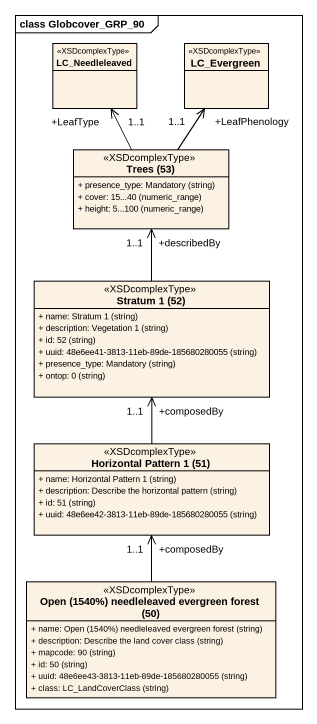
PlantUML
@startuml
mainframe class Globcover_GRP_90
hide circle
hide empty members
skinparam classAttributeIconSize 0
class LC_Needleleaved <<XSDcomplexType>>
class LC_Evergreen <<XSDcomplexType>>
class "Trees (53)" as Trees_53 <<XSDcomplexType>> {
  {field} + presence_type: Mandatory (string)
  {field} + cover: 15...40 (numeric_range)
  {field} + height: 5...100 (numeric_range)
}
class "Stratum 1 (52)" as Stratum_1_52 <<XSDcomplexType>> {
  {field} + name: Stratum 1 (string)
  {field} + description: Vegetation 1 (string)
  {field} + id: 52 (string)
  {field} + uuid: 48e6ee41-3813-11eb-89de-185680280055 (string)
  {field} + presence_type: Mandatory (string)
  {field} + ontop: 0 (string)
}
class "Horizontal Pattern 1 (51)" as Horizontal_Pattern_1_51 <<XSDcomplexType>> {
  {field} + name: Horizontal Pattern 1 (string)
  {field} + description: Describe the horizontal pattern (string)
  {field} + id: 51 (string)
  {field} + uuid: 48e6ee42-3813-11eb-89de-185680280055 (string)
}
class "Open (1540%) needleleaved evergreen forest (50)" as Open_1540_needleleaved <<XSDcomplexType>> {
  {field} + name: Open (1540%) needleleaved evergreen forest (string)
  {field} + description: Describe the land cover class (string)
  {field} + mapcode: 90 (string)
  {field} + id: 50 (string)
  {field} + uuid: 48e6ee43-3813-11eb-89de-185680280055 (string)
  {field} + class: LC_LandCoverClass (string)
}
Trees_53 -up-> "+LeafType\n1..1" LC_Needleleaved
Trees_53 -up-> "+LeafPhenology\n1..1" LC_Evergreen
Stratum_1_52 -up-> "+describedBy\n1..1" Trees_53
Horizontal_Pattern_1_51 -up-> "+composedBy\n1..1" Stratum_1_52
Open_1540_needleleaved -up-> "+composedBy\n1..1" Horizontal_Pattern_1_51
@enduml
